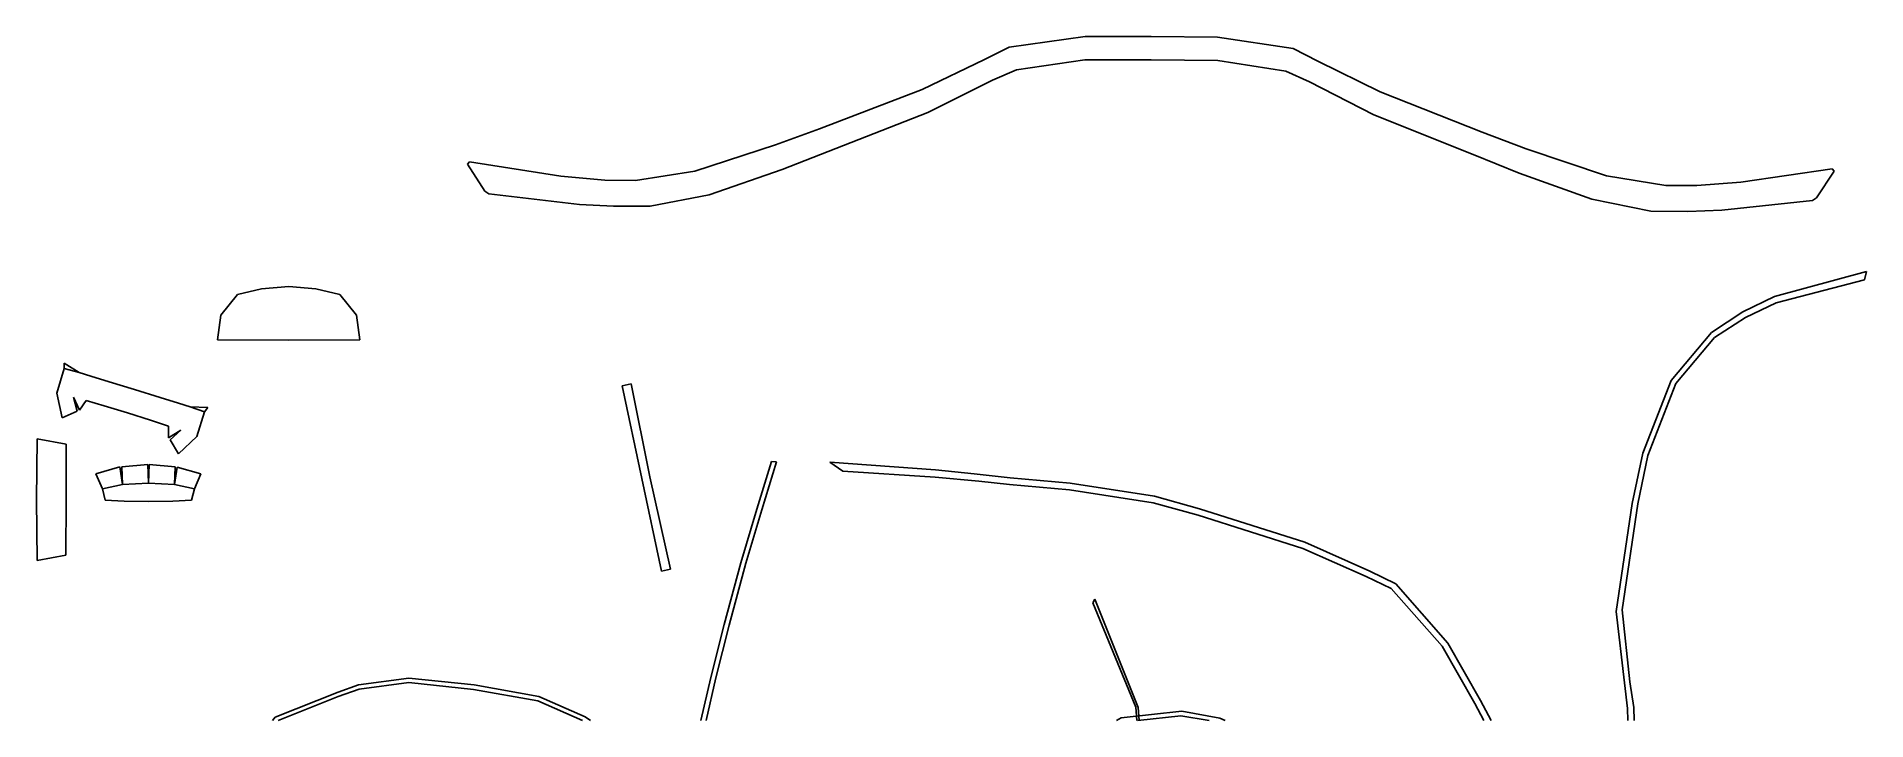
# Model space of a CAD drawing. Extents: x 30 to 1192, y 0 to 434.
import ezdxf

# ---------------------------------------------------------------- set-up
doc = ezdxf.new("R2010")
doc.units = 0

msp = doc.modelspace()

# ---------------------------------------------------------------- linework, layer by layer
at = {"layer": 'CutLine', "color": 8, "linetype": 'CONTINUOUS'}
for p, q in [((695.876952, 433.808192), (647.636206, 427.069917)), ((737.827228, 433.810285), (695.876952, 433.808192)), ((779.775566, 433.390649), (737.827228, 433.810285)), ((827.94687, 426.172527), (779.775566, 433.390649)), ((631.884715, 419.196726), (592.300764, 400.193806)), ((647.636206, 427.069917), (631.884715, 419.196726)), ((652.332074, 412.681339), (695.549596, 419.136535)), ((695.549596, 419.136535), (737.754423, 419.14896)), ((737.754423, 419.14896), (779.957038, 418.716453)), ((779.957038, 418.716453), (823.108005, 411.831415)), ((843.619165, 418.142998), (827.94687, 426.172527)), ((883.012074, 398.747025), (843.619165, 418.142998)), ((637.1067, 406.088562), (652.332074, 412.681339)), ((823.108005, 411.831415), (838.267014, 405.087441)), ((592.300764, 400.193806), (527.139487, 375.247807)), ((596.005514, 385.606945), (637.1067, 406.088562)), ((838.267014, 405.087441), (879.162314, 384.197763)), ((947.92182, 373.153746), (883.012074, 398.747025)), ((532.753225, 360.985341), (596.005514, 385.606945)), ((879.162314, 384.197763), (942.166429, 358.947852)), ((527.139487, 375.247807), (499.278632, 365.069875)), ((975.680065, 362.699044), (947.92182, 373.153746)), ((499.278632, 365.069875), (448.128088, 348.471127)), ((503.491106, 349.558683), (532.753225, 360.985341)), ((1026.687086, 345.583984), (975.680065, 362.699044)), ((305.022856, 354.433345), (303.870003, 352.951748)), ((303.870003, 352.951748), (314.816433, 335.838065)), ((363.026586, 345.350529), (305.022856, 354.433345)), ((448.128088, 348.471127), (410.477034, 342.5715)), ((457.13575, 333.480378), (503.491106, 349.558683)), ((942.166429, 358.947852), (971.313328, 347.230538)), ((1170.027786, 349.972812), (1111.92894, 341.520668)), ((1160.033076, 331.48522), (1171.164813, 348.478938)), ((1171.164813, 348.478938), (1170.027786, 349.972812)), ((390.926269, 342.826931), (363.026586, 345.350529)), ((410.477034, 342.5715), (390.926269, 342.826931)), ((971.313328, 347.230538), (1017.509662, 330.690444)), ((1064.420949, 339.260193), (1026.687086, 345.583984)), ((1084.003593, 339.300044), (1064.420949, 339.260193)), ((1111.92894, 341.520668), (1084.003593, 339.300044)), ((314.816433, 335.838065), (317.295408, 334.123741)), ((317.295408, 334.123741), (374.81358, 327.36147)), ((374.81358, 327.36147), (396.46059, 326.223098)), ((396.46059, 326.223098), (419.76929, 326.330025)), ((419.76929, 326.330025), (457.13575, 333.480378)), ((1017.509662, 330.690444), (1054.91355, 323.13004)), ((1099.947242, 323.660295), (1157.535634, 329.797912)), ((1157.535634, 329.797912), (1160.033076, 331.48522)), ((1054.91355, 323.13004), (1078.269426, 322.762901)), ((1078.269426, 322.762901), (1099.947242, 323.660295)), ((1191.717968, 284.808564), (1133.357493, 269.024531)), ((1134.428006, 264.997059), (1190.514189, 279.433419)), ((1190.514189, 279.433419), (1191.717968, 284.808564)), ((157.901967, 270.161363), (147.230042, 257.033291)), ((173.008593, 273.843152), (157.901967, 270.161363)), ((190.317549, 275.241211), (173.008593, 273.843152)), ((207.626504, 273.843158), (190.317549, 275.241211)), ((222.733131, 270.161373), (207.626504, 273.843158)), ((233.40506, 257.03329), (222.733131, 270.161373)), ((1133.357493, 269.024531), (1113.315541, 259.124599)), ((147.230042, 257.033291), (145.193313, 241.528215)), ((235.441631, 241.528215), (233.40506, 257.03329)), ((1113.315541, 259.124599), (1093.298615, 246.107216)), ((1095.349367, 242.900879), (1114.889944, 255.608074)), ((1114.889944, 255.608074), (1134.428006, 264.997059)), ((1093.298615, 246.107216), (1067.749867, 215.627549)), ((145.193313, 241.528215), (190.317391, 241.144231)), ((190.317391, 241.144231), (235.441631, 241.528215)), ((1070.840009, 213.803262), (1095.349367, 242.900879)), ((47.822774, 223.225036), (43.218574, 207.578606)), ((47.754523, 226.592182), (47.822774, 223.225036)), ((57.243098, 220.624269), (47.754523, 226.592182)), ((64.604396, 218.472798), (57.243098, 220.624269)), ((76.396432, 214.868851), (64.604396, 218.472798)), ((92.515965, 209.892083), (76.396432, 214.868851)), ((108.637863, 204.922987), (92.515965, 209.892083)), ((407.629515, 213.457522), (401.909984, 212.209309)), ((401.909984, 212.209309), (414.463797, 153.483757)), ((419.516425, 154.559993), (407.629515, 213.457522)), ((1067.749867, 215.627549), (1049.857952, 169.578507)), ((1053.068663, 168.070231), (1070.840009, 213.803262)), ((43.218574, 207.578606), (46.50708, 191.999556)), ((53.636292, 205.090624), (57.453942, 196.718235)), ((55.993736, 196.19603), (53.636292, 205.090624)), ((57.453942, 196.718235), (61.67833, 202.919831)), ((61.67833, 202.919831), (73.227958, 199.636313)), ((73.227958, 199.636313), (87.939049, 195.055679)), ((120.410773, 201.257597), (108.637863, 204.922987)), ((127.704988, 198.88811), (120.410773, 201.257597)), ((138.906644, 198.473457), (127.704988, 198.88811)), ((136.953356, 195.729919), (138.906644, 198.473457)), ((46.50708, 191.999556), (55.993736, 196.19603)), ((87.939049, 195.055679), (102.674417, 190.552643)), ((102.674417, 190.552643), (114.066693, 186.759019)), ((114.066693, 186.759019), (114.063168, 179.255709)), ((131.942931, 180.209138), (136.953356, 195.729919)), ((30.663137, 178.591176), (30.281244, 139.992974)), ((48.999465, 175.187541), (30.663137, 178.591176)), ((48.998929, 139.991142), (48.999465, 175.187541)), ((114.063168, 179.255709), (121.934063, 184.022054)), ((121.934063, 184.022054), (114.975468, 178.001507)), ((114.975468, 178.001507), (120.449506, 169.189964)), ((120.449506, 169.189964), (131.942931, 180.209138)), ((496.804659, 164.291666), (487.354673, 133.939829)), ((490.562894, 133.602658), (500.012403, 163.954567)), ((500.012403, 163.954567), (496.804659, 164.291666)), ((600.784825, 158.932261), (533.738966, 163.786821)), ((533.738966, 163.786821), (541.979468, 158.14672)), ((1049.857952, 169.578507), (1043.114249, 137.64041)), ((1046.718179, 137.304804), (1053.068663, 168.070231)), ((83.087973, 160.757659), (67.976643, 156.496987)), ((67.976643, 156.496987), (72.133323, 146.992756)), ((84.816625, 149.676395), (83.087973, 160.757659)), ((100.846458, 162.331191), (84.376457, 160.88304)), ((84.376457, 160.88304), (84.816625, 149.676395)), ((101.303308, 150.590121), (100.846458, 162.331191)), ((101.760399, 162.331181), (101.303308, 150.590121)), ((118.230528, 160.882653), (101.760399, 162.331181)), ((117.790286, 149.676261), (118.230528, 160.882653)), ((119.519128, 160.757242), (117.790286, 149.676261)), ((134.630302, 156.496311), (119.519128, 160.757242)), ((130.473353, 146.992269), (134.630302, 156.496311)), ((414.463797, 153.483757), (426.937262, 94.741087)), ((432.662971, 95.930938), (419.516425, 154.559993)), ((541.979468, 158.14672), (600.56655, 154.340909)), ((600.56655, 154.340909), (628.453707, 151.682471)), ((625.379739, 156.450675), (600.784825, 158.932261)), ((648.28103, 153.985423), (625.379739, 156.450675)), ((628.453707, 151.682471), (647.893834, 149.589836)), ((686.37551, 150.557028), (648.28103, 153.985423)), ((30.281244, 139.992974), (30.611244, 101.394757)), ((48.930492, 104.794576), (48.998929, 139.991142)), ((72.133323, 146.992756), (73.903768, 139.70131)), ((73.903768, 139.70131), (85.89598, 139.09932)), ((116.710315, 139.098884), (128.702538, 139.70053)), ((128.702538, 139.70053), (130.473353, 146.992269)), ((647.893834, 149.589836), (685.85909, 146.266171)), ((685.85909, 146.266171), (738.99831, 138.012689)), ((739.773378, 142.18403), (686.37551, 150.557028)), ((768.372838, 134.240234), (739.773378, 142.18403)), ((85.89598, 139.09932), (101.303308, 138.948784)), ((101.303308, 138.948784), (116.710315, 139.098884)), ((487.354673, 133.939829), (477.276442, 99.978114)), ((480.484302, 99.640835), (490.562894, 133.602658)), ((738.99831, 138.012689), (767.589296, 130.115026)), ((767.589296, 130.115026), (834.091047, 109.000764)), ((835.227335, 113.148327), (768.372838, 134.240234)), ((1043.114249, 137.64041), (1032.902313, 69.158935)), ((1036.597429, 70.188146), (1046.718179, 137.304804)), ((30.611244, 101.394757), (48.930492, 104.794576)), ((834.091047, 109.000764), (874.279037, 91.311061)), ((876.605601, 94.7237), (835.227335, 113.148327)), ((426.937262, 94.741087), (432.662971, 95.930938)), ((477.276442, 99.978114), (466.601812, 60.776778)), ((469.809746, 60.439824), (480.484302, 99.640835)), ((892.978132, 86.650501), (876.605601, 94.7237)), ((874.279037, 91.311061), (890.09792, 83.574166)), ((890.09792, 83.574166), (922.364041, 47.084835)), ((926.023288, 48.992023), (892.978132, 86.650501)), ((701.98555, 76.887404), (700.63704, 74.567505)), ((700.63704, 74.567505), (728.071486, 8.406344)), ((729.488797, 8.146382), (701.98555, 76.887404)), ((1041.609847, 24.540804), (1036.597429, 70.188146)), ((466.601812, 60.776778), (458.255954, 27.246397)), ((461.463857, 26.909287), (469.809746, 60.439824)), ((1032.902313, 69.158935), (1038.269399, 23.881465)), ((922.364041, 47.084835), (943.270652, 10.715352)), ((946.853607, 12.697115), (926.023288, 48.992023)), ((266.508527, 26.850261), (234.680868, 22.510566)), ((234.981876, 19.722712), (266.508523, 23.968554)), ((266.508523, 23.968554), (307.645993, 19.661479)), ((308.043503, 22.487737), (266.508527, 26.850261)), ((458.255954, 27.246397), (451.90347, 0)), ((455.190269, 0), (461.463857, 26.909287)), ((1038.269399, 23.881465), (1040.074961, 7.602889)), ((1044.161432, 8.146716), (1041.609847, 24.540804)), ((221.740067, 17.944341), (181.729123, 2.142856)), ((183.553963, 0), (221.787129, 15.130589)), ((234.680868, 22.510566), (221.740067, 17.944341)), ((221.787129, 15.130589), (234.981876, 19.722712)), ((307.645993, 19.661479), (348.375375, 12.454089)), ((349.170263, 15.223996), (308.043503, 22.487737)), ((348.375375, 12.454089), (376.770509, 0)), ((378.56609, 2.273285), (349.170263, 15.223996)), ((953.618128, 0), (946.853607, 12.697115)), ((181.729123, 2.142856), (180.097938, 0)), ((381.759383, 0), (378.56609, 2.273285)), ((718.588776, 1.619138), (715.669669, 0)), ((757.189974, 5.783343), (718.588776, 1.619138)), ((728.071486, 8.406344), (728.621011, 0)), ((729.16601, 0), (756.604769, 2.980603)), ((730.03019, 0), (729.488797, 8.146382)), ((756.604769, 2.980603), (774.530685, 0)), ((781.270093, 1.392647), (757.189974, 5.783343)), ((784.708732, 0), (781.270093, 1.392647)), ((943.270652, 10.715352), (948.969844, 0)), ((1040.074961, 7.602889), (1040.23328, 0)), ((1044.329214, 0), (1044.161432, 8.146716))]:
    msp.add_line(p, q, dxfattribs=at)
at = {"layer": 'MountainLine', "color": 5, "linetype": 'CONTINUOUS'}
for p, q in [((57.243098, 220.624269), (47.822774, 223.225036)), ((136.953356, 195.729919), (127.704988, 198.88811))]:
    msp.add_line(p, q, dxfattribs=at)
at = {"layer": 'ValleyLine', "color": 1, "linetype": 'CONTINUOUS'}
for p, q in [((84.816625, 149.676395), (72.133323, 146.992756)), ((101.303308, 150.590121), (84.816625, 149.676395)), ((117.790286, 149.676261), (101.303308, 150.590121)), ((130.473353, 146.992269), (117.790286, 149.676261))]:
    msp.add_line(p, q, dxfattribs=at)

doc.saveas('drawing.dxf')
